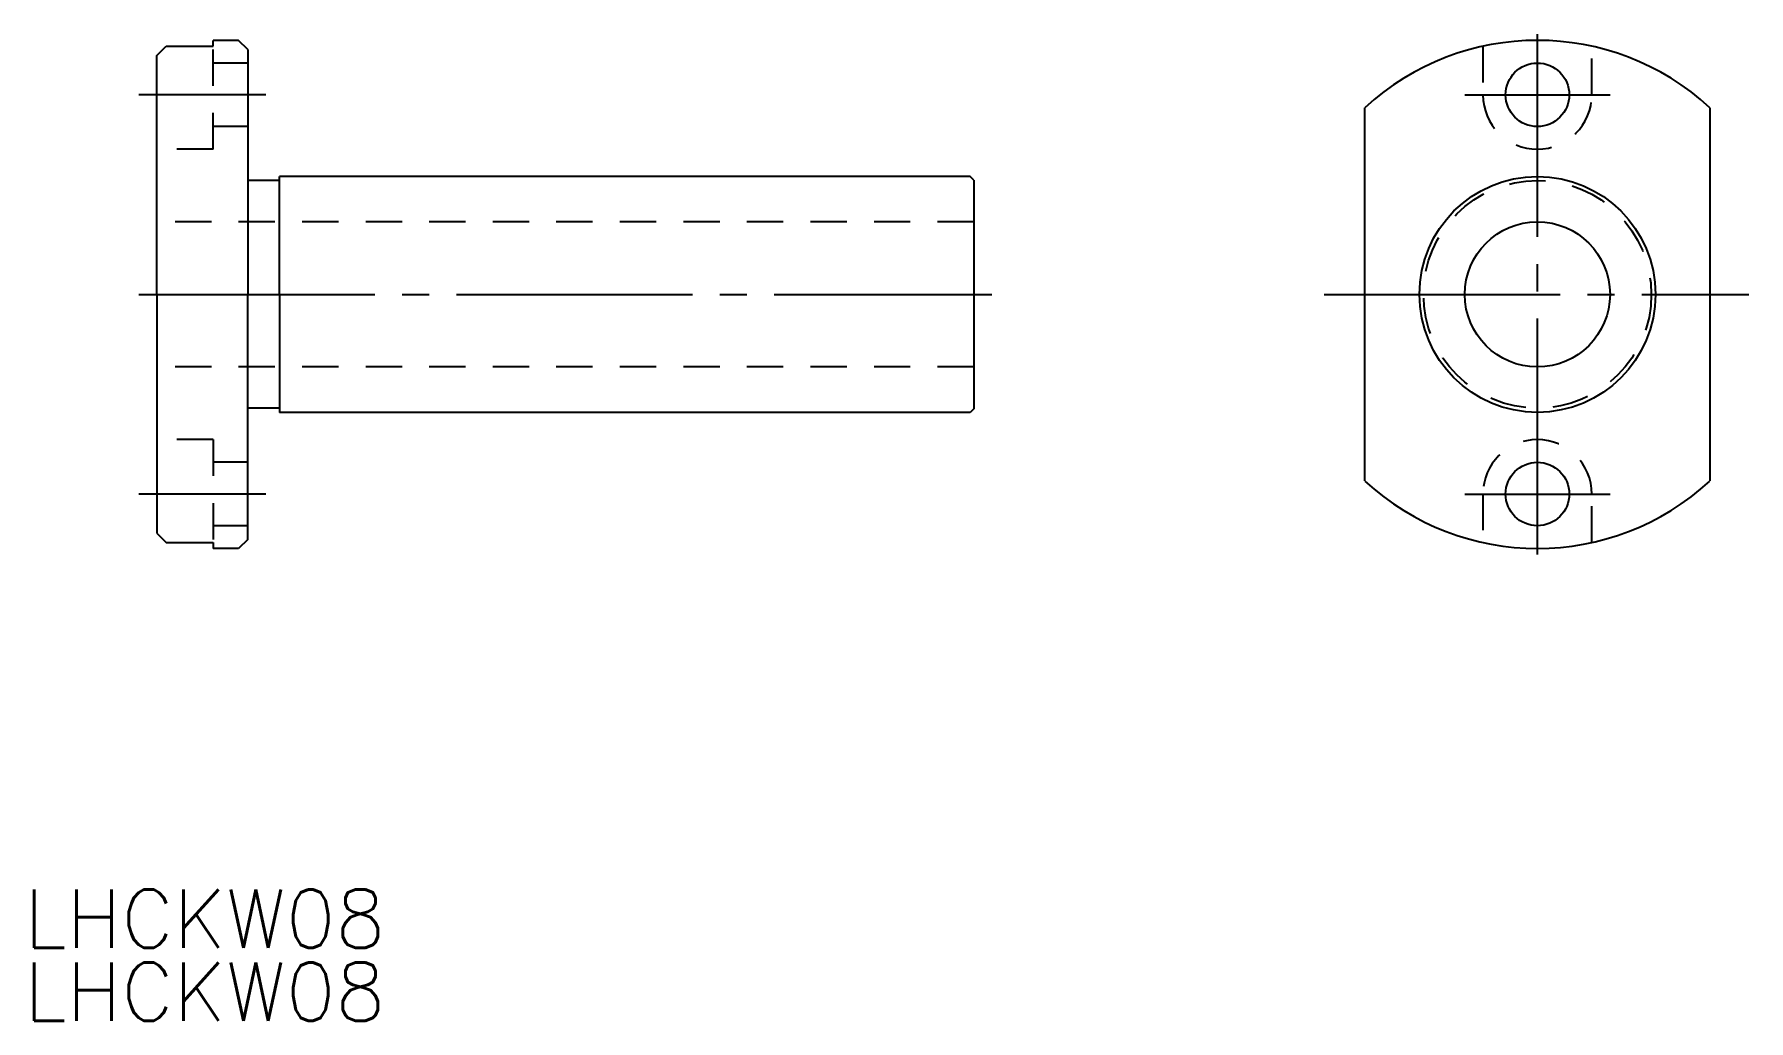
# Model space of a CAD drawing. Extents: x 114.3 to 208.8, y 115.8 to 170.2.
import ezdxf

# ---------------------------------------------------------------- set-up
doc = ezdxf.new("R2010")
doc.units = 0
doc.linetypes.add('CENTER', pattern=[17.5, 13, -1.5, 1.5, -1.5])
doc.linetypes.add('DASHED', pattern=[3.5, 2, -1.5])
doc.layers.get('0').update_dxf_attribs({"linetype": 'CONTINUOUS'})
doc.layers.add('CENTER', color=1, linetype='CENTER')
doc.styles.get("Standard").update_dxf_attribs({"font": 'txt.shx', "bigfont": '@extfont2.shx'})

msp = doc.modelspace()

# ---------------------------------------------------------------- linework, layer by layer
at = {"color": 7, "linetype": 'CONTINUOUS'}
for p, q in [((121.084, 168.98), (121.584, 169.492)), ((121.584, 169.492), (124.184, 169.492)), ((124.184, 169.492), (124.184, 169.817)), ((125.584, 169.817), (124.184, 169.817)), ((126.084, 169.317), (125.584, 169.817)), ((126.084, 169.317), (126.084, 155.817)), ((121.086, 155.817), (121.084, 168.98)), ((187.629, 165.409), (187.629, 166.101)), ((187.629, 146.226), (187.629, 165.409)), ((206.629, 166.101), (206.629, 165.409)), ((206.629, 165.409), (206.629, 146.226)), ((127.834, 162.092), (126.084, 162.092)), ((127.834, 155.817), (127.834, 162.317)), ((165.884, 162.317), (127.834, 162.317)), ((166.084, 162.117), (165.884, 162.317)), ((166.084, 162.117), (166.084, 149.517)), ((121.086, 155.817), (121.084, 142.655)), ((125.584, 155.817), (125.584, 155.817)), ((126.084, 142.317), (126.084, 155.817)), ((126.084, 155.817), (126.084, 155.817)), ((127.834, 155.817), (127.834, 149.317)), ((127.834, 155.817), (127.834, 155.817)), ((165.884, 155.817), (165.884, 155.817)), ((127.834, 149.542), (126.084, 149.542)), ((165.884, 149.317), (127.834, 149.317)), ((166.084, 149.517), (165.884, 149.317)), ((187.629, 145.534), (187.629, 146.226)), ((206.629, 146.226), (206.629, 145.534)), ((121.084, 142.655), (121.584, 142.143)), ((121.584, 142.143), (124.184, 142.143)), ((124.184, 142.143), (124.184, 141.817)), ((125.584, 141.817), (124.184, 141.817)), ((126.084, 142.317), (125.584, 141.817))]:
    msp.add_line(p, q, dxfattribs=at)
at = {"color": 3, "linetype": 'DASHED'}
for p, q in [((124.185, 163.817), (124.184, 169.492)), ((194.129, 169.492), (194.129, 166.817)), ((200.129, 166.817), (200.129, 169.492)), ((126.084, 168.567), (124.184, 168.567)), ((126.084, 165.067), (124.185, 165.067)), ((124.185, 163.817), (121.085, 163.817)), ((166.084, 159.817), (121.084, 159.817)), ((166.084, 151.817), (121.084, 151.817)), ((124.185, 147.817), (121.085, 147.817)), ((124.185, 147.817), (124.184, 142.143)), ((126.084, 146.567), (124.185, 146.567)), ((194.129, 144.817), (194.129, 142.143)), ((200.129, 142.143), (200.129, 144.817)), ((126.084, 143.067), (124.184, 143.067))]:
    msp.add_line(p, q, dxfattribs=at)
at = {"color": 1, "linetype": 'CENTER'}
for p, q in [((127.084, 166.817), (120.085, 166.817)), ((127.084, 144.817), (120.085, 144.817))]:
    msp.add_line(p, q, dxfattribs=at)
at = {"color": 7, "linetype": 'CONTINUOUS'}
for centre, radius in [((197.129, 166.817), 1.75), ((197.129, 155.817), 6.5), ((197.129, 155.817), 4), ((197.129, 144.817), 1.75)]:
    msp.add_circle(centre, radius, dxfattribs=at)
at = {"color": 3, "linetype": 'DASHED'}
msp.add_circle((197.129, 155.817), 6.275, dxfattribs=at)
at = {"color": 7, "linetype": 'CONTINUOUS'}
for start, end in [(47.26789, 132.73211), (227.26789, 312.73211)]:
    msp.add_arc((197.129, 155.817), 14, start, end, dxfattribs=at)
at = {"color": 3, "linetype": 'DASHED'}
for centre, start, end in [((197.129, 166.817), 180, 0), ((197.129, 144.817), 0, 180)]:
    msp.add_arc(centre, 3, start, end, dxfattribs=at)
at = {"layer": 'CENTER', "color": 1, "linetype": 'CENTER'}
for p, q in [((197.129, 141.484), (197.129, 170.151)), ((193.129, 166.817), (201.129, 166.817)), ((120.086, 155.817), (167.084, 155.817)), ((185.383, 155.817), (208.769, 155.817)), ((193.129, 144.817), (201.129, 144.817))]:
    msp.add_line(p, q, dxfattribs=at)

# ---------------------------------------------------------------- texts
at = {"color": 7, "linetype": 'CONTINUOUS'}
for s, p in [('LHCKW08 ', (113.778, 119.817)), ('LHCKW08', (113.778, 115.791))]:
    msp.add_text(s, height=3.2, dxfattribs=at).set_placement(p)

doc.saveas('drawing.dxf')
